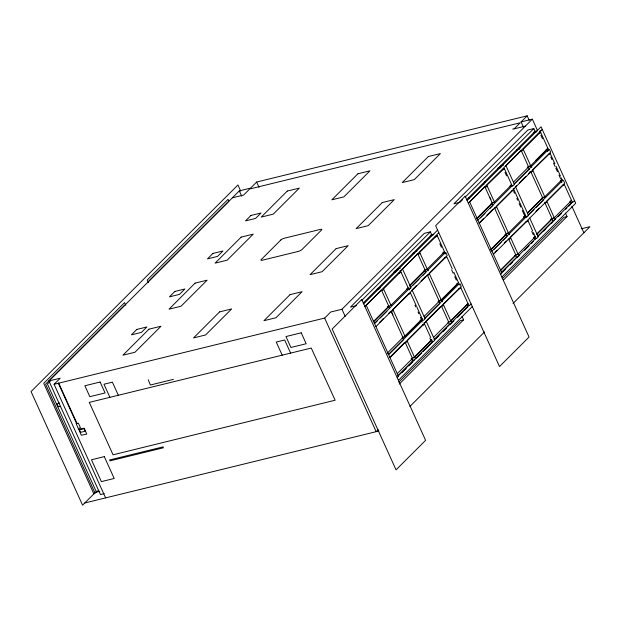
<?xml version="1.0" encoding="UTF-8"?>
<svg xmlns="http://www.w3.org/2000/svg" width="621" height="621" viewBox="0 0 621 621"><rect width="100%" height="100%" fill="white"/><g stroke="black" fill="none" stroke-linecap="round" stroke-linejoin="round"><path stroke-width="0.93" d="M94.749 493.012L96.573 492.406L97.008 491.001L98.118 490.97M395.173 271.726L395.189 271.074L397.603 270.484M501.046 167.189L498.632 167.779L498.616 168.431L497.413 168.726L498.717 167.429L499.921 167.134L499.501 166.909L534.929 131.543L537.336 130.953M534.929 131.543L534.906 132.195L533.703 132.49L535.007 131.186M383.646 288.835L399.714 272.728L399.109 272.875M124.705 305.183L45.597 384.174L94.951 492.965M149.048 280.878L228.148 201.887M104.219 493.648L100.47 494.564L48.943 380.968L239.31 190.872L250.55 188.116L256.636 182.038L527.182 115.832L529.177 120.233M50.154 381.317L47.421 384.05L96.573 492.406M105.624 497.887L54.097 384.29L60.183 378.22L48.943 380.968M95.735 492.026L82.577 505.168L31.05 391.572L237.936 184.98L240.731 191.144M54.097 384.29L324.643 318.084L330.729 312.006L341.961 309.258L532.337 119.162L537.522 130.589M512.705 129.044L514.141 128.857L520.227 122.779L249.681 188.986L243.595 195.064L232.363 197.812M523.487 127.189L521.097 121.91L527.182 115.832M361.958 300.176L430.376 231.858L431.975 235.382M462.668 199.613L459.928 202.345L453.912 203.82L527.796 130.037L533.819 128.563L535.418 132.087M465.401 196.88L533.819 128.563M393.97 272.021L395.274 270.725L396.477 270.43L396.058 270.205L431.486 234.839L433.893 234.249M431.564 234.482L430.26 235.786L431.463 235.491M363.176 303.048L395.189 271.074M466.619 199.752L498.632 167.779M363.712 303.879L437.603 230.096M467.155 200.583L541.046 126.793L575.729 203.253L501.838 277.036M364.9 306.495L438.791 232.712M468.343 203.199L542.234 129.416M365.924 305.563L381.232 290.279L380.634 290.426M402.222 269.32L417.529 254.036L416.924 254.183M469.367 202.267L484.675 186.983L484.077 187.131M505.665 166.024L520.972 150.74L520.367 150.887M523.48 149.141L539.447 133.197L538.849 133.344M401.003 272.083L399.528 273.1M424.477 270.135L426.278 269.693L427.147 268.823L420.013 253.096L419.144 253.958L416.738 254.548M437.293 235.84L435.818 236.857M491.622 203.075L493.431 202.632L494.3 201.763L487.167 186.036L486.297 186.905L483.891 187.495M504.446 168.788L502.971 169.805M540.736 132.545L539.261 133.562M373.33 321.686L387.946 307.084M409.619 285.443L424.244 270.849M476.773 218.39L491.39 203.789M373.733 321.585L389.018 306.324M409.363 286.009L425.307 270.088M476.509 218.957L492.461 203.028M513.466 182.054L528.75 166.793M381.046 290.644L382.854 290.201L383.724 289.332L390.857 305.058L389.988 305.928L387.582 306.518M408.137 287.81L406.662 288.827M444.426 251.567L442.952 252.584M511.58 184.515L510.105 185.532M520.786 151.105L522.587 150.662L523.456 149.801L530.59 165.528L529.721 166.397L527.314 166.987M535.535 160.622L546.169 150.003M547.869 148.272L546.402 149.288M390.881 305.369L406.833 289.44M427.178 269.126L443.79 252.537M494.332 202.073L510.943 185.485M530.621 165.83L547.233 149.242M374.207 323.595L409.161 288.687M409.852 288.004L444.807 253.096L446.01 252.801L447.198 255.425L375.915 326.599M477.65 220.3L512.604 185.392M513.978 184.026L548.25 149.801L549.453 149.506L550.641 152.129L479.358 223.304M374.913 323.246L377.576 320.591M380.238 317.929L386.899 311.284M412.538 285.676L419.191 279.031M422.521 275.708L425.851 272.386L425.059 270.64L423.856 270.935M480.359 217.955L485.017 213.306M489.674 208.656L493.004 205.334L492.212 203.579L491.001 203.874M514.654 183.715L529.294 169.091L528.502 167.344L527.299 167.639M379.431 322.547L383.429 318.557M388.754 313.24L390.749 311.245M411.731 290.294L416.388 285.644M421.046 280.987L425.711 276.337M478.884 223.234L483.542 218.584M486.872 215.262L492.857 209.285M515.174 186.999L516.509 185.671M519.172 183.009L525.824 176.364M528.487 173.709L530.481 171.714L529.884 171.862M429.546 273.411L445.521 257.459L444.915 257.606M496.699 206.358L512.674 190.406L512.069 190.554M404.325 336.233L404.931 336.085L393.233 310.306L392.363 311.175L390.562 311.618M410.512 293.05L409.045 294.067M446.802 256.815L445.335 257.831M513.955 189.754L512.488 190.771M541.986 197.858L543.794 197.416L544.664 196.546L532.973 170.767L532.104 171.637L530.295 172.079M550.245 153.519L548.778 154.536M490.846 249.409L505.463 234.816M527.803 212.506L541.76 198.573M387.139 353.271L403.083 337.343M424.096 316.368L439.381 301.107M490.582 249.976L506.534 234.047M527.539 213.073L542.824 197.812M420.502 320.56L404.061 336.947L402.253 337.389M422.202 318.829L420.735 319.846M426.852 275.375L428.661 274.932L429.53 274.063L441.22 299.842L440.351 300.711L437.945 301.301M441.508 299.586L457.46 283.657M458.5 282.594L457.025 283.603M494.005 208.322L495.806 207.88L496.676 207.01L508.374 232.79L507.504 233.651L505.098 234.241M525.653 215.534L523.573 216.698M561.943 179.298L560.468 180.307M404.294 337.056L421.566 319.799L420.394 317.222M441.252 300.145L457.863 283.556M508.397 233.092L525.009 216.504M544.695 196.849L561.306 180.261M388.28 354.614L422.8 320.141M424.609 318.34L458.872 284.115L460.076 283.82L461.271 286.444L389.988 357.626M491.723 251.319L526.678 216.411M528.052 215.045L562.315 180.82L563.526 180.525L564.714 183.148L493.431 254.331M388.987 354.265L403.627 339.648L402.835 337.902L402.237 338.049M425.276 318.03L439.924 303.405L439.125 301.659L438.527 301.806M493.765 249.642L501.745 241.67M503.08 240.335L507.07 236.353L506.278 234.606L505.075 234.901M528.06 215.394L534.044 209.417M536.047 207.422L543.367 200.109L542.575 198.363L541.365 198.658M423.988 322.765L424.974 322.687M389.514 357.556L404.814 342.272M425.804 321.313L440.444 306.696M494.953 252.266L496.947 250.271M504.268 242.958L506.262 240.964M535.9 211.373L539.23 208.051M407.329 340.673L423.297 324.721L422.699 324.868M547.062 201.134L563.037 185.182L562.432 185.33M424.585 324.077L423.111 325.086M448.059 322.12L449.868 321.678L450.737 320.816L443.596 305.082L442.726 305.951L440.926 306.394M460.875 287.834L459.408 288.85M515.213 255.068L517.014 254.626L517.883 253.756L510.749 238.029L509.88 238.899L508.079 239.341M528.029 220.781L526.554 221.79M564.318 184.538L562.851 185.555M500.355 270.383L515.64 255.122M536.653 234.14L551.269 219.547M397.316 373.578L412.6 358.317M433.605 337.343L448.89 322.074M500.099 270.95L516.043 255.021M537.056 234.047L552.333 218.778M404.628 342.637L406.437 342.194L407.306 341.325L414.44 357.052L413.57 357.921L411.164 358.511M431.719 339.803L430.244 340.82M468.009 303.56L466.542 304.577M535.162 236.508L533.687 237.525M544.369 203.098L546.177 202.656L547.047 201.786L554.18 217.521L553.311 218.382L550.897 218.972M571.452 200.265L569.985 201.282M414.735 356.796L430.679 340.867M450.357 321.22L466.309 305.291M414.471 357.362L431.083 340.774M450.761 321.119L467.372 304.531M517.914 254.067L534.526 237.478M554.204 217.824L570.156 201.895M397.836 375.907L413.144 360.615L412.352 358.868L411.746 359.016M434.126 339.664L449.433 324.379L448.641 322.633L448.036 322.78M501.279 272.611L516.587 257.319L515.795 255.573L514.592 255.868M537.569 236.368L552.876 221.084L552.085 219.337L550.881 219.632M397.991 376.023L432.294 341.767L433.497 341.472L434.801 340.168L426.278 321.383M434.281 339.78L468.583 305.524L469.794 305.229L471.098 303.933M501.434 272.728L535.737 238.472L536.94 238.177L538.244 236.873L529.721 218.087M537.732 236.485L572.026 202.229L573.237 201.934L574.541 200.637M402.059 372.6L406.142 368.517M408.866 365.792L412.957 361.717M416.357 358.309L421.643 353.038M423.173 351.509L432.713 341.985L431.517 339.369M435.624 339.082L439.031 335.674M443.115 331.598L446.522 328.191M449.93 324.791L453.935 320.785M457.421 317.308L463.258 311.486M464.236 310.508L467.636 307.108M502.777 272.021L505.502 269.304M510.268 264.538L512.309 262.497M517.083 257.738L519.808 255.014M524.574 250.255L529.076 245.761M531.382 243.455L533.431 241.414M543.833 231.02L545.882 228.978M551.332 223.537L552.69 222.178M558.139 216.737L561.376 213.508M565.63 209.254L566.996 207.895M568.696 206.195L570.691 204.2M397.207 377.715L398.511 376.411L366.204 305.198M500.65 274.42L501.954 273.116L469.647 201.895M398.395 380.331L472.286 306.549M398.814 382.109L460.386 320.63L463.592 319.838L462.047 316.431M502.257 278.813L563.829 217.334L567.043 216.543L565.49 213.135M399.287 384.057L463.592 319.838M503.414 280.079L567.043 216.543M378.197 429.654L376.171 431.68L324.643 318.084M409.93 406.445L484.574 331.909M513.055 303.467L589.95 226.681L581.489 228.745M58.304 383.196L76.577 423.483M521.097 121.91L532.337 119.162M514.141 128.857L525.382 126.102M539.727 131.015L540.93 130.721M535.046 132.327L536.249 132.032M519.071 148.279L520.274 147.984M516.563 149.878L517.767 149.583M518.97 149.288L519.575 149.141M545.781 150.088L546.985 149.793L547.776 151.547M500.588 165.83L501.799 165.535M503.002 165.24L503.6 165.093M548.359 154.311L548.964 154.163L532.391 170.263M499.501 166.909L501.915 166.319M498.756 168.57L499.959 168.275M502.56 169.58L503.157 169.432L486.585 185.532M529.992 165.675L530.59 165.528M530.404 165.892L531.009 165.745L531.801 167.491M528.688 169.238L529.294 169.091M484.217 182.178L485.42 181.883M532.368 170.915L532.973 170.767M482.781 184.522L483.984 184.227M486.561 186.184L487.167 186.036M510.089 186.184L510.687 186.036M511.952 186.044L513.156 185.749L514.46 184.445L505.944 165.66M468.242 198.13L469.453 197.835M513.148 188.66L514.351 188.373M560.452 180.967L561.05 180.82L561.85 182.566M494.114 202.135L494.72 201.988M544.066 196.694L544.664 196.546M544.477 196.911L545.083 196.764M430.376 231.858L424.353 233.333L350.469 307.116L356.485 305.641M431.603 235.623L432.806 235.328M569.962 201.934L570.567 201.786L571.359 203.533M435.406 236.64L436.004 236.492L419.431 252.584M523.557 217.35L524.761 217.055M526.026 217.063L527.229 216.768L528.533 215.464L515.655 187.068M526.142 221.573L526.74 221.425L510.167 237.525M553.575 217.668L554.18 217.521M415.628 251.575L416.831 251.28M553.994 217.886L554.592 217.738L555.384 219.485M413.12 253.174L414.323 252.879M419.416 253.244L420.013 253.096M553.094 220.866L554.297 220.571M507.768 232.937L508.374 232.79M508.188 233.154L508.785 233.007L509.577 234.754M442.936 253.236L443.541 253.089M510.152 238.177L510.749 238.029M397.145 269.126L398.348 268.831M399.559 268.536L400.157 268.388M396.058 270.205L398.472 269.615M399.986 270.554L401.197 270.259M395.313 271.866L396.516 271.571M533.672 238.177L534.277 238.029L535.069 239.776M426.961 269.188L427.566 269.04L428.358 270.787M379.338 287.818L380.541 287.523M517.697 254.129L518.302 253.981L519.094 255.728M376.831 289.409L378.034 289.114M379.237 288.827L379.842 288.68M406.646 289.479L407.244 289.332M408.509 289.339L409.713 289.044L411.017 287.74L402.501 268.955M408.626 293.849L409.231 293.702L392.651 309.801M456.404 284.41L457.607 284.115M390.252 305.206L390.857 305.058M390.671 305.431L391.277 305.284M458.989 288.625L459.594 288.478L443.014 304.577M387.558 307.17L388.762 306.883L389.561 308.629M392.635 310.453L393.233 310.306M440.623 299.99L441.22 299.842M441.034 300.207L441.64 300.059L442.431 301.806M442.998 305.229L443.596 305.082M59.725 403.045L56.969 403.712L58.358 406.771L60.198 406.328M465.921 305.377L467.124 305.082L467.916 306.828M173.36 379.377L150.398 384.997L148.225 379.773M420.114 320.646L421.317 320.351L422.109 322.097M422.583 320.358L423.786 320.063L425.09 318.759L412.212 290.364M450.551 321.181L451.149 321.034L451.941 322.78M404.745 336.45L405.342 336.303M429.623 341.62L430.827 341.325L431.626 343.071M413.842 357.199L414.44 357.052M414.254 357.424L414.859 357.277L415.651 359.023M413.361 360.405L414.564 360.11M411.94 360.91L413.144 360.615M109.467 460.006L163.144 446.872M109.863 460.883L163.54 447.749M97.008 491.972L99.756 491.296M84.751 502.994L378.95 430.997M572.026 202.229L572.446 202.454L564.473 184.864M535.737 238.472L536.156 238.689L533.377 232.572M468.583 305.524L469.002 305.749L460.627 287.282M432.294 341.767L432.713 341.985M540.146 131.241L548.522 149.7M550.113 153.216L554.902 163.765M556.098 166.405L560.484 176.077M561.283 177.831L562.479 180.47M548.25 149.801L548.646 150.678M540.891 135.262L542.475 138.755M550.773 157.035L551.937 159.62M553.497 163.059L555.058 166.498M555.842 168.221L557.402 171.66M558.962 175.099L560.522 178.545M571.871 206.304L583.864 232.751M521.384 150.957L528.518 166.692M530.901 171.932L542.591 197.711M544.966 202.951L552.108 218.677M504.244 168.345L512.17 185.826M514.118 190.119L526.243 216.845M527.827 220.339L532.585 230.826M504.997 172.374L506.581 175.875M513.699 191.563L514.475 193.278M516.819 198.441L517.596 200.164M519.156 203.603L520.716 207.041M522.277 210.48L524.621 215.642M531.747 231.361L533.338 234.854M490.078 197.788L490.877 199.535M485.094 187.2L492.228 202.927M494.603 208.175L506.301 233.946M508.677 239.194L515.81 254.92M437.099 235.413L445.071 252.995M447.066 257.397L452.251 268.823M453.85 272.34L458.632 282.889M444.807 253.096L445.203 253.973M458.872 284.115L459.268 284.992M439.823 243.805L441.407 247.298M451.614 269.793L453.175 273.24M454.735 276.679L456.303 280.118M417.941 254.253L425.075 269.988M427.458 275.227L439.148 301.006M441.523 306.246L448.657 321.973M400.405 270.772L409.123 289.991M410.295 292.576L416.357 305.943M416.738 306.774L422.42 319.303M424.78 324.511L430.726 337.614M414.937 305.175L415.713 306.898M418.057 312.06L418.833 313.776M429.895 338.15L430.687 339.897M391.773 312.402L392.946 314.979M381.651 290.496L388.785 306.223M391.16 311.47L402.858 337.242M405.234 342.489L412.367 358.216M341.961 309.258L345.16 316.291M256.636 182.038L259.035 187.317M239.31 190.872L241.709 196.143M228.823 201.08L228.023 199.325L147.185 280.048L148.372 282.671M290.628 353.108L284.682 339.998L276.252 342.062L282.198 355.165M125.768 305.237L124.58 302.621L43.742 383.343L93.88 493.881M118.339 395.267L112.393 382.163L103.963 384.228L109.909 397.331M76.988 423.382L58.716 383.095M78.789 429.383L81.297 435.259L86.73 434.102L84.231 428.226L78.789 429.383M89.284 402.377L113.061 454.805L335.138 400.219L311.253 348.055L89.284 402.377M136.845 329.417L131.411 334.843L141.448 332.382L146.882 326.957L136.845 329.417M174.889 291.428L169.455 296.854L179.485 294.401L184.918 288.975L174.889 291.428M212.925 253.446L207.492 258.872L217.529 256.419L222.962 250.993L212.925 253.446M250.962 215.464L245.536 220.882L255.565 218.429L260.999 213.003L250.962 215.464M148.978 329.169L122.904 355.204L134.943 352.262L161.025 326.219L148.978 329.169M195.079 283.129L169.005 309.173L181.045 306.223L207.127 280.187L195.079 283.129M241.181 237.098L215.107 263.133L227.146 260.191L253.228 234.148L241.181 237.098M287.282 191.058L261.208 217.102L273.248 214.152L299.33 188.116L287.282 191.058M280.847 239.97L261.247 259.547A2.857 0.761 -24.4 0 0 262.303 260.23L298.119 251.458A3.19 0.846 -24.4 0 0 302.085 249.44L321.492 230.065A2.818 0.745 -24.4 0 0 320.444 229.39L284.208 238.254A2.701 0.714 -24.4 0 0 280.847 239.97M219.609 311.882L193.535 337.925L205.574 334.975L231.656 308.932L219.609 311.882M357.913 173.779L331.839 199.815L343.879 196.873L369.961 170.829L357.913 173.779M290.038 294.649L263.964 320.684L276.003 317.742L302.085 291.699L290.038 294.649M336.14 248.61L310.065 274.653L322.105 271.703L348.187 245.66L336.14 248.61M382.241 202.578L356.167 228.613L368.206 225.671L394.288 199.628L382.241 202.578M428.343 156.539L402.268 182.582L414.308 179.632L440.39 153.589L428.343 156.539M361.733 299.508L332.173 329.021L396.058 469.849L425.61 440.336L361.733 299.508M465.176 196.213L435.616 225.726L499.501 366.553L529.053 337.04L465.176 196.213M76.189 423.646L78.199 428.42L80.489 427.861L78.362 423.18L76.189 423.646M79.496 429.716L80.536 432.356L85.077 431.238L83.92 428.707L79.496 429.716M100.121 382.024L84.867 385.757L89.828 396.679L105.081 392.946L100.121 382.024M301.216 332.817L285.963 336.551L290.915 347.473L306.169 343.739L301.216 332.817M104.305 456.629L91.458 459.773L101.363 481.617L114.21 478.473L104.305 456.629"/></g></svg>
